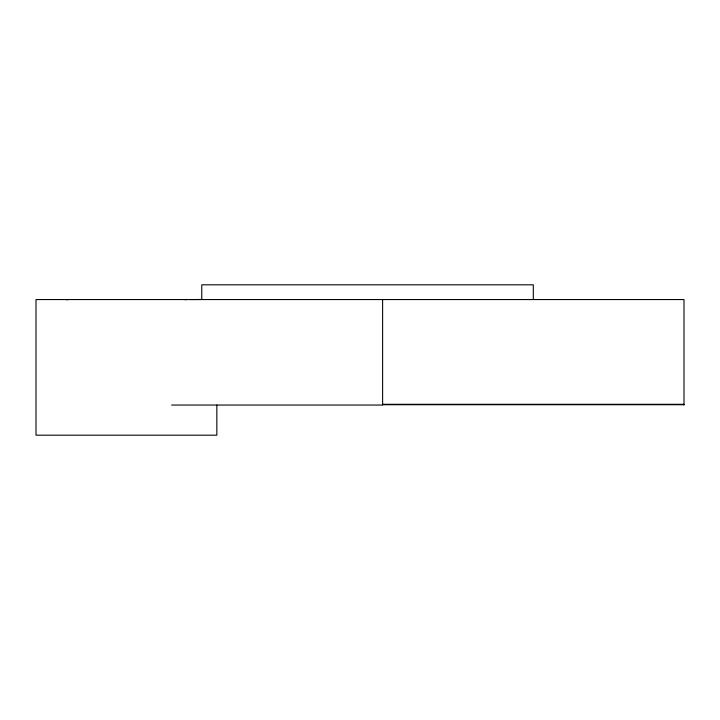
<?xml version="1.0" encoding="UTF-8"?>
<svg xmlns="http://www.w3.org/2000/svg" width="720" height="720" viewBox="0 0 720 720"><rect width="100%" height="100%" fill="white"/><g stroke="black" fill="none" stroke-linecap="round" stroke-linejoin="round"><path stroke-width="1.08" d="M382.608 299.52L382.608 405.045L171.63 405.045M190.35 299.556L201.771 299.475M382.608 404.298L684 404.298M382.608 404.721L684 404.721M684 405.045L684 299.556L36 299.556L36 435.186L216.837 435.186L216.837 405.045M533.304 299.556L533.304 284.814L201.771 284.814L201.771 299.556M68.193 299.565L66.141 299.565L68.193 299.565M186.696 299.556L184.644 299.556L186.696 299.556"/></g></svg>
